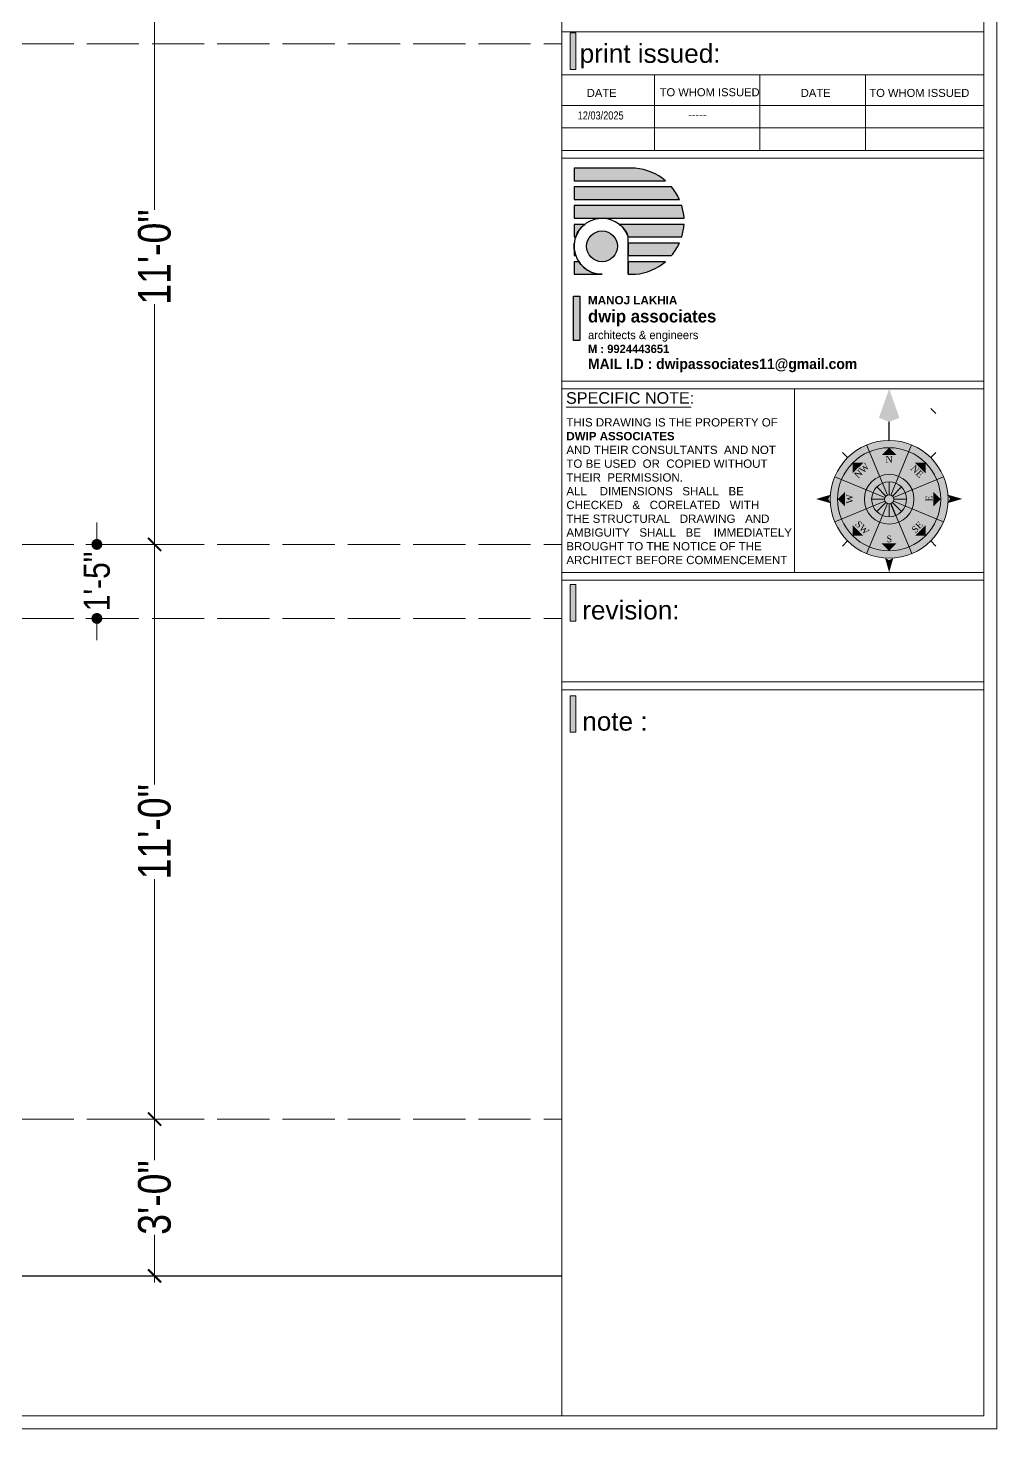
# Model space of a CAD drawing. Header units: millimetres. Extents: x 56222 to 3066687, y -650199 to -121287.
# Drawn here: x 152365.6 to 152588.3, y -175517 to -175195.2 of the extents above; entities that cross this region are included whole.
import ezdxf
from ezdxf.enums import TextEntityAlignment as Align

# ---------------------------------------------------------------- set-up
doc = ezdxf.new("R2010")
doc.units = ezdxf.units.MM
doc.header["$MEASUREMENT"] = 0
doc.header["$PDMODE"] = 35
doc.linetypes.add('ACAD_ISO02W100', pattern=[15, 12, -3])
doc.layers.get('Defpoints').update_dxf_attribs({"color": 220})
for name, color, linetype, lineweight in [('@~LEVEL GRID LINE', 43, 'ACAD_ISO02W100', 9), ('ELEVATION', 250, 'Continuous', 9), ('ELEVATION ( SPIRAL STAIR )', 250, 'Continuous', 9), ('plot boundary', 26, 'Continuous', 30), ('SECTION', 7, 'Continuous', 9), ('SECTION ( DIM )', 250, 'Continuous', 18), ('SECTION ( PLine )', 251, 'Continuous', 30), ('STAIRCASE', 45, 'Continuous', 25), ('X_SHEET', 7, 'Continuous', 9)]:
    doc.layers.add(name, color=color, linetype=linetype, lineweight=lineweight)
doc.styles.add('Cn BT~6', font='swissc.ttf', dxfattribs={"height": 6})
doc.styles.add('Cn_BT_7½', font='swissc.ttf', dxfattribs={"height": 7.5})
doc.styles.add('DUTCH801', font='dutcheb.ttf', dxfattribs={"height": 6.5})
doc.styles.add('KATHA', font='swissc.ttf')
doc.styles.get("Standard").update_dxf_attribs({"font": 'arial.ttf', "height": 6})
doc.dimstyles.new('Cn BT~6', dxfattribs={"dimtxt": 0.18, "dimasz": 2.5, "dimexe": 2.5, "dimexo": 0, "dimgap": 0.09, "dimtad": 0, "dimdec": 3, "dimzin": 3, "dimdsep": 46, "dimlunit": 4, "dimtxsty": 'Cn BT~6', "dimblk": 'DOT', "dimcen": 0.09, "dimdle": 2, "dimclrd": 250, "dimclre": 250, "dimclrt": 5, "dimadec": 0, "dimazin": 0, "dimtfac": 0.75, "dimtdec": 3, "dimtofl": 0, "dimtmove": 0, "dimatfit": 3, "dimfxl": 1, "dimtolj": 1, "dimtzin": 0, "dimlwd": 15, "dimlwe": 15, "dimarcsym": 0})
doc.dimstyles.new('Cn_BT_7½', dxfattribs={"dimtxt": 9, "dimasz": 3, "dimexe": 1.5, "dimexo": 0, "dimgap": 0.09, "dimtad": 0, "dimdec": 3, "dimzin": 3, "dimdsep": 46, "dimlunit": 4, "dimtxsty": 'Cn_BT_7½', "dimblk": 'ARCHTICK', "dimcen": 0.09, "dimdle": 1.5, "dimclrd": 251, "dimclre": 251, "dimclrt": 14, "dimadec": 0, "dimazin": 0, "dimtfac": 0.75, "dimtdec": 3, "dimtofl": 0, "dimtmove": 0, "dimatfit": 3, "dimfxl": 0, "dimtolj": 1, "dimtzin": 0, "dimlwd": 15, "dimlwe": 15, "dimarcsym": 0})

# ---------------------------------------------------------------- blocks, each defined once
blk = doc.blocks.new('_ArchTick')
at = {"color": 0, "linetype": 'ByBlock', "const_width": 0.15}
blk.add_lwpolyline([(-0.5, -0.5), (0.5, 0.5)], dxfattribs=at)
blk = doc.blocks.new('*D223')
at = {"layer": 'Defpoints', "color": 0, "transparency": 16777216}
for p in [(152384.4843920764, -175313.8348063586), (152384.4843920764, -175445.8348063586), (152394.7026777433, -175445.8348063586)]:
    blk.add_point(p, dxfattribs=at)
at = {"layer": 'SECTION ( DIM )', "color": 251, "lineweight": 15, "transparency": 16777216}
for p, q in [((152384.4843920764, -175313.8348063586), (152396.2026777433, -175313.8348063586)), ((152394.7026777433, -175312.3348063586), (152394.7026777433, -175368.9745141508)), ((152394.7026777433, -175447.3348063586), (152394.7026777433, -175390.6950985664)), ((152384.4843920764, -175445.8348063586), (152396.2026777433, -175445.8348063586))]:
    blk.add_line(p, q, dxfattribs=at)
at = {"layer": 'SECTION ( DIM )', "color": 251, "lineweight": 15, "transparency": 16777216, "xscale": 3, "yscale": 3, "zscale": 3}
for p, rotation in [((152394.7026777433, -175313.8348063586), 90), ((152394.7026777433, -175445.8348063586), 270)]:
    blk.add_blockref('_ArchTick', p, dxfattribs=dict(at, rotation=rotation))
at = {"layer": 'SECTION ( DIM )', "color": 14, "transparency": 16777216, "insert": (152394.7026777433, -175379.8348063586), "char_height": 7.5, "attachment_point": 5, "rotation": 90, "style": 'Cn_BT_7½'}
blk.add_mtext('\\A1;11\'-0"', dxfattribs=at)
blk = doc.blocks.new('*D222')
at = {"layer": 'Defpoints', "color": 0, "transparency": 16777216}
for p in [(152384.4843920764, -175445.8348063586), (152384.4843920764, -175481.8348063586), (152394.7026777433, -175481.8348063586)]:
    blk.add_point(p, dxfattribs=at)
at = {"layer": 'ELEVATION', "color": 251, "lineweight": 15, "transparency": 16777216}
for p, q in [((152384.4843920764, -175445.8348063586), (152396.2026777433, -175445.8348063586)), ((152394.7026777433, -175444.3348063586), (152394.7026777433, -175455.2829557093)), ((152394.7026777433, -175483.3348063586), (152394.7026777433, -175472.386657008)), ((152384.4843920764, -175481.8348063586), (152396.2026777433, -175481.8348063586))]:
    blk.add_line(p, q, dxfattribs=at)
at = {"layer": 'ELEVATION', "color": 251, "lineweight": 15, "transparency": 16777216, "xscale": 3, "yscale": 3, "zscale": 3}
for p, rotation in [((152394.7026777433, -175445.8348063586), 90), ((152394.7026777433, -175481.8348063586), 270)]:
    blk.add_blockref('_ArchTick', p, dxfattribs=dict(at, rotation=rotation))
at = {"layer": 'ELEVATION', "color": 14, "transparency": 16777216, "insert": (152394.7026777433, -175463.8348063586), "char_height": 7.5, "attachment_point": 5, "rotation": 90, "style": 'Cn_BT_7½'}
blk.add_mtext('\\A1;3\'-0"', dxfattribs=at)
blk = doc.blocks.new('*D221')
at = {"layer": 'Defpoints', "color": 0, "transparency": 16777216}
for p in [(152384.4843920764, -175181.8348063586), (152394.7026777433, -175181.8348063586), (152384.4843920764, -175313.8348063586)]:
    blk.add_point(p, dxfattribs=at)
at = {"layer": 'SECTION ( DIM )', "color": 251, "lineweight": 15, "transparency": 16777216}
for p, q in [((152384.4843920764, -175181.8348063586), (152396.2026777433, -175181.8348063586)), ((152394.7026777433, -175180.3348063586), (152394.7026777433, -175236.9745141508)), ((152394.7026777433, -175315.3348063586), (152394.7026777433, -175258.6950985664)), ((152384.4843920764, -175313.8348063586), (152396.2026777433, -175313.8348063586))]:
    blk.add_line(p, q, dxfattribs=at)
at = {"layer": 'SECTION ( DIM )', "color": 251, "lineweight": 15, "transparency": 16777216, "xscale": 3, "yscale": 3, "zscale": 3}
for p, rotation in [((152394.7026777433, -175181.8348063586), 90), ((152394.7026777433, -175313.8348063586), 270)]:
    blk.add_blockref('_ArchTick', p, dxfattribs=dict(at, rotation=rotation))
at = {"layer": 'SECTION ( DIM )', "color": 14, "transparency": 16777216, "insert": (152394.7026777433, -175247.8348063586), "char_height": 7.5, "attachment_point": 5, "rotation": 90, "style": 'Cn_BT_7½'}
blk.add_mtext('\\A1;11\'-0"', dxfattribs=at)
blk = doc.blocks.new('NORTH')
h = blk.add_hatch(color=9)
h.set_gradient(color1=(201, 201, 201), color2=(237, 237, 237), one_color=1, tint=0.9300000071525574, name='SPHERICAL')
edge = h.paths.add_edge_path()
edge.add_arc((329168.3621632035, -156620.0577519589), 24.14051075117318, 0, 360)
at = {"layer": 'X_SHEET'}
for color, points in [(224, [(329168.3937840788, -156574.8264257577), (329168.3734990569, -156588.3563374316), (329164.1479372866, -156586.6587594029)]), (230, [(329172.604132083, -156586.6714375416), (329168.3734990569, -156588.3563374316), (329168.3937840788, -156574.8264257577)]), (47, [(329165.3133689479, -156601.9569072046), (329168.3621632043, -156598.9172412079), (329171.4018292008, -156601.9660354646)]), (47, [(329153.429538835, -156609.3919497874), (329153.4359934898, -156605.0867582552), (329157.7411850221, -156605.0932129096)]), (47, [(329179.0279653758, -156605.1251275897), (329183.333156908, -156605.1315822445), (329183.3267022532, -156609.4367737767)]), (224, [(329143.4240205843, -156619.9287936278), (329144.2671044365, -156618.2362868549), (329138.3503037065, -156619.9364005112)]), (230, [(329144.2721756926, -156621.6187647733), (329143.4240205843, -156619.9287936278), (329138.3503037065, -156619.9364005112)]), (47, [(329147.2216738365, -156620.0292261466), (329150.2704680939, -156616.9895601498), (329150.2613398336, -156623.078020403)]), (47, [(329186.4538796975, -156623.0974179562), (329186.4630079575, -156617.0089577027), (329189.502673954, -156620.0577519591)]), (230, [(329192.4521507145, -156621.6187647733), (329193.3003058228, -156619.9287936278), (329198.3740227006, -156619.9364005112)]), (224, [(329193.3003058228, -156619.9287936278), (329192.4572219706, -156618.2362868549), (329198.3740227006, -156619.9364005112)]), (47, [(329153.3911695001, -156634.9839216731), (329153.3976241551, -156630.6787301413), (329157.6963610327, -156634.9903763278)]), (47, [(329178.9831413864, -156635.0222910077), (329183.2947875729, -156630.7235541302), (329183.2883329185, -156635.0287456625)]), (47, [(329171.3792621133, -156638.1585729527), (329165.2908018605, -156638.149444693), (329168.3304678571, -156641.1982389501)]), (230, [(329166.6755984594, -156644.1335473365), (329168.3655696049, -156644.9817024448), (329168.3579627215, -156650.0554193226)]), (224, [(329168.3655696049, -156644.9817024448), (329170.0580763778, -156644.1386185926), (329168.3579627215, -156650.0554193226)])]:
    blk.add_hatch(color=color, dxfattribs=at).paths.add_polyline_path(points)
at = {"color": 254, "lineweight": 5}
for p, q in [((329185.432082057, -156582.8466500555), (329187.5534024005, -156584.9679703991)), ((329168.3621632035, -156618.1806475668), (329168.3621632035, -156612.8824246743)), ((329166.4850588114, -156620.0577519589), (329161.186835919, -156620.0577519589)), ((329167.0348499589, -156618.7304387143), (329163.2884406234, -156614.9840293787)), ((329169.6894764482, -156618.7304387143), (329173.4358857837, -156614.9840293787)), ((329170.2392675956, -156620.0577519589), (329175.5374904882, -156620.0577519589)), ((329167.0348499589, -156621.3850652036), (329163.2884406234, -156625.1314745391)), ((329168.3621632035, -156621.934856351), (329168.3621632035, -156627.2330792435)), ((329169.6894764482, -156621.3850652036), (329173.4358857837, -156625.1314745391))]:
    blk.add_line(p, q, dxfattribs=at)
at = {"color": 250, "lineweight": 9}
for p, q in [((329151.3035802034, -156602.9878331054), (329149.1822598599, -156600.8665127618)), ((329167.6438264519, -156618.3235336306), (329159.1239896908, -156597.7548281713)), ((329169.0804999553, -156618.3235336306), (329177.6003367161, -156597.7548281712)), ((329185.432082057, -156602.9878331054), (329187.5534024005, -156600.8665127618)), ((329146.0592394161, -156610.8195784457), (329166.6279448753, -156619.3394152072)), ((329170.0963815318, -156619.3394152072), (329190.665086991, -156610.8195784457)), ((329146.0592394161, -156629.2959254722), (329166.6279448753, -156620.7760887106)), ((329159.1239896906, -156642.3606757465), (329167.643826452, -156621.7919702872)), ((329177.6003367164, -156642.3606757465), (329169.0804999552, -156621.7919702872)), ((329170.0963815318, -156620.7760887106), (329190.665086991, -156629.2959254722)), ((329151.3035802034, -156637.1276708124), (329149.1822598599, -156639.248991156)), ((329185.432082057, -156637.1276708124), (329187.5534024005, -156639.248991156))]:
    blk.add_line(p, q, dxfattribs=at)
at = {"color": 1}
blk.add_line((329171.108042077, -156626.6868899763), (329169.0804999553, -156621.7919702872), dxfattribs=at)
at = {"lineweight": 9}
for radius in [24.14051075117318, 21.14051075117984, 10.17532728460417, 7.17532728461083, 1.877104392100591]:
    blk.add_circle((329168.3621632035, -156620.0577519589), radius, dxfattribs=at)
at = {"layer": 'X_SHEET', "color": 29, "linetype": 'Continuous', "lineweight": 25}
blk.add_line((329168.3621632035, -156595.9172412077), (329168.3734990569, -156588.3563374316), dxfattribs=at)
at = {"layer": 'X_SHEET', "color": 26, "linetype": 'ByBlock', "lineweight": -2, "style": 'DUTCH801'}
for s, rotation, p in [('N', 359.9140980894007, (329168.303544484, -156602.3570721998)), ('NW', 44.91409808832454, (329156.1914607405, -156607.3916111174)), ('SE', 44.91409808832454, (329178.9328209858, -156630.5113682479)), ('S', 359.9140980894007, (329168.4133798605, -156634.9479959616))]:
    blk.add_text(s, height=2.7, rotation=rotation, dxfattribs=at).set_placement(p, align=Align.TOP_CENTER)
for s, rotation, p in [('NE', 314.9140980888976, (329178.9289929538, -156609.5513213008)), ('W', 89.91409808963222, (329153.4522928761, -156619.9590685183)), ('E', 89.91409808963222, (329186.0556431458, -156619.7610153191)), ('SW', 314.9140980888976, (329156.3279463934, -156632.6537724308))]:
    blk.add_text(s, height=2.7, rotation=rotation, dxfattribs=at).set_placement(p, align=Align.CENTER)
blk = doc.blocks.new('logo')
at = {"layer": 'STAIRCASE', "linetype": 'Continuous', "ltscale": 15}
h = blk.add_hatch(color=0, dxfattribs=at)
edge = h.paths.add_edge_path()
edge.add_line((52190.17701092365, -8438.837444591703), (52131.53455873378, -8438.837444591703))
edge.add_line((52131.53455873378, -8438.837444591703), (52131.53455873378, -8450.837444591703))
edge.add_line((52131.53455873378, -8450.837444591703), (52219.13353665334, -8450.837444591703))
edge.add_arc((52186.07938607487, -8489.66187546931), 50.98934499907119, 49.58975698155604, 85.39060465791819)
edge = h.paths.add_edge_path()
edge.add_line((52225.03581458451, -8456.763395546865), (52131.53455873378, -8456.763395546865))
edge.add_line((52131.53455873378, -8456.763395546865), (52131.53455873378, -8468.763395546865))
edge.add_line((52131.53455873378, -8468.763395546865), (52232.58924352859, -8468.763395546865))
edge.add_arc((52186.07938607487, -8489.66187546932), 50.98934499907353, 24.19602448674761, 40.1808997135473)
edge = h.paths.add_edge_path()
edge.add_line((52234.82091538775, -8474.689346502026), (52131.53455873378, -8474.689346502026))
edge.add_line((52131.53455873378, -8474.689346502026), (52131.53455873378, -8486.689346502026))
edge.add_line((52131.53455873378, -8486.689346502026), (52236.98201248032, -8486.689346502026))
edge.add_arc((52186.07938607487, -8489.661875469319), 50.98934499907579, 3.342070423068783, 17.07602453624784)
edge = h.paths.add_edge_path()
edge.add_line((52236.98312466052, -8492.615297457187), (52174.84297450418, -8492.615297457187))
edge.add_arc((52158.31490960281, -8513.686848498464), 26.78035086904048, 19.80006977347449, 51.890136656870425, ccw=False)
edge.add_line((52183.51201567423, -8504.615297457187), (52234.82678061332, -8504.615297457187))
edge.add_arc((52186.07938607487, -8489.66187546931), 50.98934499906755, 342.9464344103156, 356.6794360763926)
edge = h.paths.add_edge_path()
edge.add_line((52232.59782423588, -8510.541248412348), (52183.51201567423, -8510.541248412348))
edge.add_line((52183.51201567423, -8510.541248412348), (52183.51201567423, -8522.541248412348))
edge.add_line((52183.51201567423, -8522.541248412348), (52225.0519422947, -8522.541248412348))
edge.add_arc((52186.07938607487, -8489.66187546933), 50.98934499906079, 319.847196360396, 335.8275113473365)
edge = h.paths.add_edge_path()
edge.add_line((52219.15596601582, -8528.46719936751), (52183.51201567423, -8528.46719936751))
edge.add_line((52183.51201567423, -8528.46719936751), (52183.51201567423, -8540.46719936751))
edge.add_line((52183.51201567423, -8540.46719936751), (52190.40747653529, -8540.46719936751))
edge.add_arc((52186.07938607487, -8489.661875469317), 50.98934499906522, 274.8692539683935, 310.44335165766)
edge = h.paths.add_edge_path()
edge.add_line((52135.98268130251, -8528.46719936751), (52131.53455873377, -8528.46719936751))
edge.add_line((52131.53455873377, -8528.46719936751), (52131.53455873377, -8540.46719936751))
edge.add_line((52131.53455873377, -8540.46719936751), (52158.31490960281, -8540.46719936751))
edge.add_arc((52158.31490960281, -8513.686848498468), 26.78035086904129, 213.4981649148924, 270, ccw=False)
edge = h.paths.add_edge_path()
edge.add_line((52131.53455873377, -8513.686848498492), (52131.53455873377, -8522.541248412348))
edge.add_line((52131.53455873377, -8522.541248412348), (52133.04067776811, -8522.541248412348))
edge.add_arc((52158.31490960281, -8513.686848498477), 26.78035086904143, 180.0000000000311, 199.3070467286024, ccw=False)
edge = h.paths.add_edge_path()
edge.add_line((52131.71994028967, -8510.541248412348), (52131.53455873377, -8510.541248412348))
edge.add_line((52131.53455873377, -8510.541248412348), (52131.53455873377, -8513.686848498484))
edge.add_arc((52158.31490960281, -8513.686848498512), 26.78035086904129, 173.2545084101257, 179.9999999999416, ccw=False)
edge = h.paths.add_edge_path()
edge.add_line((52141.78684470145, -8492.615297457187), (52131.53455873378, -8492.615297457187))
edge.add_line((52131.53455873378, -8492.615297457187), (52131.53455873377, -8504.615297457187))
edge.add_line((52131.53455873377, -8504.615297457187), (52133.11780353139, -8504.615297457187))
edge.add_arc((52158.31490960281, -8513.686848498464), 26.7803508690404, 128.1098633431295, 160.1999302265254, ccw=False)
edge = h.paths.add_edge_path()
edge.add_arc((52158.31490960281, -8513.686848498468), 14.78035086904056, 0, 360)
at = {"layer": 'STAIRCASE', "color": 0, "linetype": 'Continuous', "ltscale": 15}
blk.add_line((52183.51201567423, -8540.46719936751), (52183.51201567423, -8504.615297457187), dxfattribs=at)
for points in [[(52190.17701092365, -8438.837444591703), (52131.53455873378, -8438.837444591703), (52131.53455873378, -8450.837444591703), (52219.13353665334, -8450.837444591703, 0.157493798181066)], [(52225.03581458451, -8456.763395546865), (52131.53455873378, -8456.763395546865), (52131.53455873378, -8468.763395546865), (52232.58924352859, -8468.763395546865, 0.06986049528061673)], [(52234.82091538775, -8474.689346502026), (52131.53455873378, -8474.689346502026), (52131.53455873378, -8486.689346502026), (52236.98201248032, -8486.689346502026, 0.05999751561566156)], [(52141.78684470145, -8492.615297457187), (52131.53455873378, -8492.615297457187), (52131.53455873377, -8504.615297457187), (52133.11780353139, -8504.615297457187, -0.1409416100228862)], [(52236.98312466052, -8492.615297457187), (52174.84297450418, -8492.615297457187, -0.1409416100228862), (52183.51201567423, -8504.615297457187), (52234.82678061332, -8504.615297457187, 0.05999334482245701)], [(52131.71994028967, -8510.541248412348), (52131.53455873377, -8510.541248412348), (52131.53455873377, -8513.686848498484, -0.02944126149860299)], [(52131.53455873377, -8513.686848498492), (52131.53455873377, -8522.541248412348), (52133.04067776811, -8522.541248412348, -0.08444273766313098)], [(52232.59782423588, -8510.541248412348), (52183.51201567423, -8510.541248412348), (52183.51201567423, -8522.541248412348), (52225.0519422947, -8522.541248412348, 0.06984050039736454)], [(52135.98268130251, -8528.46719936751), (52131.53455873377, -8528.46719936751), (52131.53455873377, -8540.46719936751), (52158.31490960281, -8540.46719936751, -0.251655065199232)], [(52219.15596601582, -8528.46719936751), (52183.51201567423, -8528.46719936751), (52183.51201567423, -8540.46719936751), (52190.40747653529, -8540.46719936751, 0.1564800313930307)]]:
    blk.add_lwpolyline(points, format="xyb", close=True, dxfattribs=at)
blk.add_circle((52158.31490960281, -8513.686848498468), 14.78035086904056, dxfattribs=at)
blk.add_arc((52158.31490960281, -8513.686848498468), 26.78035086904056, 19.8000697734819, 270, dxfattribs=at)
blk = doc.blocks.new('_Dot')
at = {"color": 0, "linetype": 'ByBlock', "lineweight": -2}
blk.add_line((-0.5, 0), (-1, 0), dxfattribs=at)
at = {"color": 0, "linetype": 'ByBlock', "const_width": 0.5}
blk.add_lwpolyline([(-0.25, 0, 1), (0.25, 0, 1)], format="xyb", close=True, dxfattribs=at)
blk = doc.blocks.new('*D218')
at = {"layer": 'Defpoints', "color": 0, "transparency": 16777216}
for p in [(152384.4843920764, -175313.8348063586), (152381.4504165842, -175330.8348063586), (152384.4843920764, -175330.8348063586)]:
    blk.add_point(p, dxfattribs=at)
at = {"layer": 'ELEVATION ( SPIRAL STAIR )', "color": 250, "lineweight": 15, "transparency": 16777216}
for p, q in [((152381.4504165842, -175311.3348063586), (152381.4504165842, -175308.8348063586)), ((152384.4843920764, -175313.8348063586), (152378.9504165842, -175313.8348063586)), ((152384.4843920764, -175330.8348063586), (152378.9504165842, -175330.8348063586)), ((152381.4504165842, -175333.3348063586), (152381.4504165842, -175335.8348063586))]:
    blk.add_line(p, q, dxfattribs=at)
at = {"layer": 'ELEVATION ( SPIRAL STAIR )', "color": 250, "lineweight": 15, "transparency": 16777216, "xscale": 2.5, "yscale": 2.5, "zscale": 2.5}
for p, rotation in [((152381.4504165842, -175313.8348063586), 270), ((152381.4504165842, -175330.8348063586), 90)]:
    blk.add_blockref('_Dot', p, dxfattribs=dict(at, rotation=rotation))
at = {"layer": 'ELEVATION ( SPIRAL STAIR )', "color": 5, "transparency": 16777216, "insert": (152381.4504165842, -175322.3348063586), "char_height": 6, "attachment_point": 5, "rotation": 90, "style": 'Cn BT~6'}
blk.add_mtext('\\A1;1\'-5"', dxfattribs=at)

msp = doc.modelspace()

# ---------------------------------------------------------------- hatches: boundary and pattern name
at = {"layer": 'STAIRCASE', "linetype": 'Continuous', "ltscale": 15}
msp.add_hatch(color=251, dxfattribs=at).paths.add_polyline_path([(152490.9968524928, -175256.7930098284), (152492.3975222771, -175256.7930098284), (152492.3975222771, -175267.03663308), (152490.9968524928, -175267.03663308)])
at = {"layer": 'X_SHEET', "ltscale": 0.25}
h = msp.add_hatch(color=0, dxfattribs=at)
h.dxf.hatch_style = 1
h.paths.add_polyline_path([(152491.5051710526, -175196.3482989106), (152490.2011914029, -175196.3482989106), (152490.2011914029, -175204.7353013592), (152491.5051710526, -175204.7353013592)])
h = msp.add_hatch(color=0, dxfattribs=at)
h.dxf.hatch_style = 1
h.paths.add_polyline_path([(152491.5079285088, -175323.070966901), (152490.2039488591, -175323.070966901), (152490.2039488591, -175331.4579693497), (152491.5079285088, -175331.4579693497)])
h = msp.add_hatch(color=0, dxfattribs=at)
h.dxf.hatch_style = 1
h.paths.add_polyline_path([(152491.5078546584, -175348.606642606), (152490.2038750087, -175348.606642606), (152490.2038750087, -175356.9936450547), (152491.5078546584, -175356.9936450547)])

# ---------------------------------------------------------------- linework, layer by layer
at = {"layer": '@~LEVEL GRID LINE', "color": 6}
for p, q in [((151824.1203826584, -175198.8348063586), (152488.2955881343, -175198.8348063586)), ((151824.1203826584, -175330.8348063586), (152488.2955881343, -175330.8348063586))]:
    msp.add_line(p, q, dxfattribs=at)
at = {"layer": '@~LEVEL GRID LINE'}
for p, q in [((151824.1203826584, -175313.8348063586), (152488.2955881343, -175313.8348063586)), ((151824.1203826584, -175445.8348063586), (152488.2955881343, -175445.8348063586))]:
    msp.add_line(p, q, dxfattribs=at)
at = {"layer": 'plot boundary', "color": 251, "ltscale": 0.25}
msp.add_lwpolyline([(152490.9968524928, -175256.7930098284), (152492.3975222771, -175256.7930098284), (152492.3975222771, -175267.03663308), (152490.9968524928, -175267.03663308)], close=True, dxfattribs=at)
at = {"layer": 'SECTION'}
msp.add_line((151824.1203826584, -175481.8348063586), (152488.2955881343, -175481.8348063586), dxfattribs=at)
at = {"layer": 'SECTION ( PLine )'}
msp.add_lwpolyline([(151824.1203826584, -175481.8348063586), (152488.2955297111, -175481.8348063586)], dxfattribs=at)
at = {"layer": 'X_SHEET', "color": 0, "linetype": 'Continuous', "lineweight": 9}
for p, q in [((152488.2938066345, -175205.9712466054), (152585.2659161605, -175205.9712466054)), ((152509.5668856668, -175205.9712466054), (152509.5668856668, -175223.360957754)), ((152533.8029664111, -175205.9712466054), (152533.8029664111, -175223.360957754)), ((152558.030311665, -175205.9712466054), (152558.030311665, -175223.360957754)), ((152585.2659161605, -175213.0153241092), (152488.2943415666, -175213.0153241092)), ((152585.2659161605, -175218.1881409315), (152488.2948907094, -175218.1881409315))]:
    msp.add_line(p, q, dxfattribs=at)
at = {"layer": 'X_SHEET', "linetype": 'Continuous'}
msp.add_line((152489.2540456494, -175282.3327523283), (152517.99970618, -175282.3327523283), dxfattribs=at)
at = {"layer": 'X_SHEET'}
for points in [[(152588.2687511362, -175516.9920624502), (151821.1203826584, -175516.9920624502), (151821.1203826584, -174982.0592519673), (152588.2687511362, -174982.0592519673)], [(151824.1203826584, -175513.9920624502), (152488.2955881343, -175513.9920624502), (152488.2955881343, -174985.0592519673), (151824.1203826584, -174985.0592519673)], [(152488.2954398522, -174985.0592519673), (152585.2686366969, -174985.0592519673), (152585.2687323725, -175513.9920624502), (152488.2955355278, -175513.9920624502)], [(152488.2954398522, -175223.360957754), (152585.2659161605, -175223.360957754), (152585.2659161605, -175196.1342618198), (152488.2954398522, -175196.1342618198)], [(152488.2954398522, -175225.1577762293), (152585.2686736167, -175225.1577762293), (152585.2686736167, -175276.3288670846), (152488.2954398522, -175276.3288670846)], [(152541.7232073599, -175320.2693796492), (152488.2954398522, -175320.2693796492), (152488.2954398522, -175278.1256855599), (152541.7232073606, -175278.1256855599)], [(152488.2954398522, -175320.2693796492), (152585.2686736167, -175320.2693796492), (152585.2686736167, -175278.1256855599), (152488.2954398522, -175278.1256855599)], [(152488.2954398522, -175322.0661981244), (152585.2686736167, -175322.0661981244), (152585.2686736167, -175345.404617123), (152488.2954398522, -175345.404617123)], [(152585.2685997771, -175347.2014348859), (152488.2954398522, -175347.2014348859), (152488.2955881343, -175513.9920624502), (152585.268784979, -175513.9920624502)]]:
    msp.add_lwpolyline(points, close=True, dxfattribs=at)
at = {"layer": 'X_SHEET', "color": 0, "ltscale": 0.25}
for points in [[(152490.2011914029, -175196.3482989107), (152491.5051710526, -175196.3482989107), (152491.5051710526, -175204.7353013593), (152490.2011914029, -175204.7353013593)], [(152490.2039488591, -175323.0709669011), (152491.5079285088, -175323.0709669011), (152491.5079285088, -175331.4579693498), (152490.2039488591, -175331.4579693498)], [(152490.2038750087, -175348.6066426063), (152491.5078546584, -175348.6066426063), (152491.5078546584, -175356.9936450548), (152490.2038750087, -175356.9936450548)]]:
    msp.add_lwpolyline(points, close=True, dxfattribs=at)

# ---------------------------------------------------------------- block references
at = {"xscale": 0.5602052887008367, "yscale": 0.5602052887008367, "zscale": 0.5602052887008367, "rotation": 0.02728220597180475}
msp.add_blockref('NORTH', (-31880.12451973808, -87651.89541338381), dxfattribs=at)
at = {"layer": 'STAIRCASE', "color": 251, "linetype": 'Continuous', "xscale": 0.2395125656039454, "yscale": 0.2395125656039454, "zscale": 0.2395125656039454}
msp.add_blockref('logo', (140004.9426185043, -173206.2358667905), dxfattribs=at)

# ---------------------------------------------------------------- texts
at = {"layer": 'plot boundary', "color": 251, "ltscale": 0.25, "insert": (152494.3008490166, -175256.7930098284), "char_height": 2.874150787461273, "attachment_point": 1}
msp.add_mtext('{\\fArial|b1|i0|c0|p34;\\H0.6667x;MANOJ LAKHIA\\fBankGothic Lt BT|b1|i0|c0|p34;\\P\\fBankGothic Md BT|b1|i0|c0|p34;\\H1.5x;dwip associates\\P\\fBankGothic Lt BT|b0|i0|c0|p34;\\H0.6667x;architects & engineers\\P\\fStylus BT|b1|i0|c0|p34;\\H0.9999x;M : 9924443651\\P\\H1.25x;MAIL I.D : dwipassociates11@gmail.com}', dxfattribs=at)
at = {"layer": 'X_SHEET', "color": 0, "ltscale": 0.25, "insert": (152492.3833275051, -175198.9266868007), "char_height": 4.297740675305032, "attachment_point": 1}
msp.add_mtext('{\\fArial|b0|i0|c0|p34;print issued:}', dxfattribs=at)
at = {"layer": 'X_SHEET', "color": 0, "linetype": 'Continuous', "attachment_point": 1}
for s, insert, char_height in [('{\\fArial|b0|i0|c0|p34;TO WHOM ISSUED}', (152510.7620349565, -175209.0641684684), 1.838216500140193), ('{\\fArial|b0|i0|c0|p34;DATE}', (152494.0214596535, -175209.2223460224), 1.838216500140193), ('{\\fArial|b0|i0|c0|p34;DATE}', (152543.1896086909, -175209.2223460224), 1.838216500140193), ('{\\fArial|b0|i0|c0|p34;TO WHOM ISSUED}', (152558.9440274274, -175209.2223460224), 1.838216500140193), ('{\\fArial|b0|i0|c0|p34;-----}', (152517.2909818892, -175214.2369852907), 1.838216500140193), ('THIS DRAWING IS THE PROPERTY OF \\P{\\fArial|b1|i0|c0|p34;\\C59;DWIP ASSOCIATES\\C29; \\fArial|b0|i0|c0|p34;\\P}AND THEIR CONSULTANTS  AND NOT \\PTO BE USED  OR  COPIED WITHOUT \\PTHEIR  PERMISSION.\\PALL    DIMENSIONS   SHALL   BE   \\PCHECKED   &   CORELATED   WITH   \\PTHE STRUCTURAL   DRAWING   AND   \\PAMBIGUITY   SHALL   BE    IMMEDIATELY \\PBROUGHT TO THE NOTICE OF THE \\PARCHITECT BEFORE COMMENCEMENT', (152489.3268547241, -175284.8550795948), 1.896720196111118)]:
    msp.add_mtext(s, dxfattribs=dict(at, insert=insert, char_height=char_height))
at = {"layer": 'X_SHEET', "color": 0, "linetype": 'Continuous', "insert": (152491.9326371167, -175214.3951628447), "char_height": 1.838216500140193, "attachment_point": 1, "style": 'KATHA'}
msp.add_mtext('12/03/2025', dxfattribs=at)
at = {"layer": 'X_SHEET', "linetype": 'Continuous', "insert": (152489.2413518456, -175278.8734749447), "char_height": 2.655201611313616, "attachment_point": 1}
msp.add_mtext('SPECIFIC NOTE:', dxfattribs=at)
at = {"layer": 'X_SHEET', "color": 29, "ltscale": 0.25, "char_height": 4.297740675305032, "attachment_point": 1}
for s, insert in [('{\\C0;revision:}', (152492.9741859502, -175326.7729305468)), ('{\\C0;note :}', (152492.9741120998, -175352.3086062517))]:
    msp.add_mtext(s, dxfattribs=dict(at, insert=insert))

# ---------------------------------------------------------------- dimensions: what is measured, and where the dimension line sits
at = {"layer": 'ELEVATION'}
dim = msp.add_linear_dim(base=(152394.7026777433, -175481.8348063586), p1=(152384.4843920764, -175445.8348063586), p2=(152384.4843920764, -175481.8348063586), angle=90, dimstyle='Cn_BT_7½', override={"dimtmove": 1}, dxfattribs=at)
dim.commit()
dim.dimension.update_dxf_attribs({"geometry": '*D222', "text_midpoint": (152394.7026777433, -175463.8348063586)})
at = {"layer": 'ELEVATION ( SPIRAL STAIR )', "color": 5}
dim = msp.add_linear_dim(base=(152381.4504165842, -175330.8348063586), p1=(152384.4843920764, -175313.8348063586), p2=(152384.4843920764, -175330.8348063586), angle=90, dimstyle='Cn BT~6', dxfattribs=at)
dim.commit()
dim.dimension.update_dxf_attribs({"geometry": '*D218', "text_midpoint": (152381.4504165842, -175322.3348063586)})
at = {"layer": 'SECTION ( DIM )'}
for base, p2, picture, middle in [((152394.7026777433, -175181.8348063586), (152384.4843920764, -175181.8348063586), '*D221', (152394.7026777433, -175247.8348063586)), ((152394.7026777433, -175445.8348063586), (152384.4843920764, -175445.8348063586), '*D223', (152394.7026777433, -175379.8348063586))]:
    dim = msp.add_linear_dim(base=base, p1=(152384.4843920764, -175313.8348063586), p2=p2, angle=90, dimstyle='Cn_BT_7½', dxfattribs=at)
    dim.commit()
    dim.dimension.update_dxf_attribs({"geometry": picture, "text_midpoint": middle})

doc.saveas('drawing.dxf')
